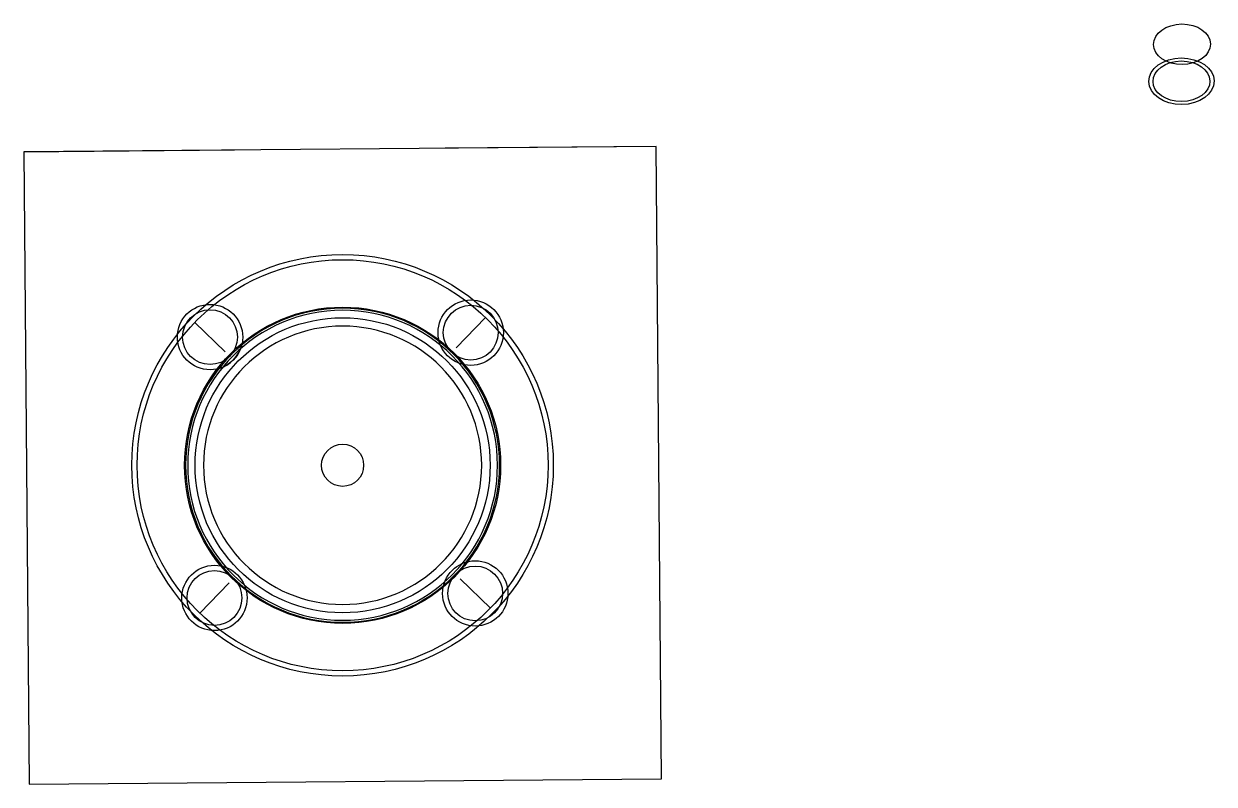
# Model space of a CAD drawing. Header units: millimetres. Extents: x -73 to 40, y 10 to 82.
import ezdxf

# ---------------------------------------------------------------- set-up
doc = ezdxf.new("R2010")
doc.units = ezdxf.units.MM
doc.header["$MEASUREMENT"] = 0

msp = doc.modelspace()

# ---------------------------------------------------------------- linework, layer by layer
for p, q in [((-12.88, 70.04), (-32.88, 69.87)), ((-72.88, 69.53), (-52.88, 69.7)), ((-56.65, 53.34), (-53.77, 50.56)), ((-31.86, 50.94), (-29.08, 53.81)), ((-53.4, 28.64), (-56.18, 25.77)), ((-31.48, 29.02), (-28.6, 26.24))]:
    msp.add_line(p, q)
msp.add_lwpolyline([(-12.88, 70.04), (-72.88, 69.53), (-72.37, 9.53), (-12.37, 10.05)], close=True)
at = {"extrusion": (-0.006002, 0.701651, 0.712496)}
for centre, radius in [((-37.71, -58.53, 53.74), 2.7), ((-37.63, -58.53, 48.74), 3.1), ((-37.63, -58.53, 48.74), 2.7)]:
    msp.add_circle(centre, radius, dxfattribs=at)
for centre, radius in [((-42.63, 39.79), 20), ((-42.63, 39.79), 19.5), ((-30.47, 52.37), 3.1), ((-55.21, 51.95), 3.1), ((-55.21, 51.95), 2.6), ((-42.63, 39.79), 15), ((-30.47, 52.37), 2.6), ((-42.63, 39.79), 14), ((-42.63, 39.79, -17), 2), ((-30.04, 27.63), 3.1), ((-54.79, 27.2), 3.1), ((-54.79, 27.2), 2.6), ((-30.04, 27.63), 2.6)]:
    msp.add_circle(centre, radius)
at = {"extrusion": (3.30614e-17, 2.82813e-19, -1)}
for centre, radius in [((42.63, 39.79), 14.9), ((42.63, 39.79, 10.57), 14.7), ((42.63, 39.79, 17), 13.2)]:
    msp.add_circle(centre, radius, dxfattribs=at)
msp.add_arc((-55.21, 51.95, -14), 3.1, 285.8626, 346.1025)

doc.saveas('drawing.dxf')
